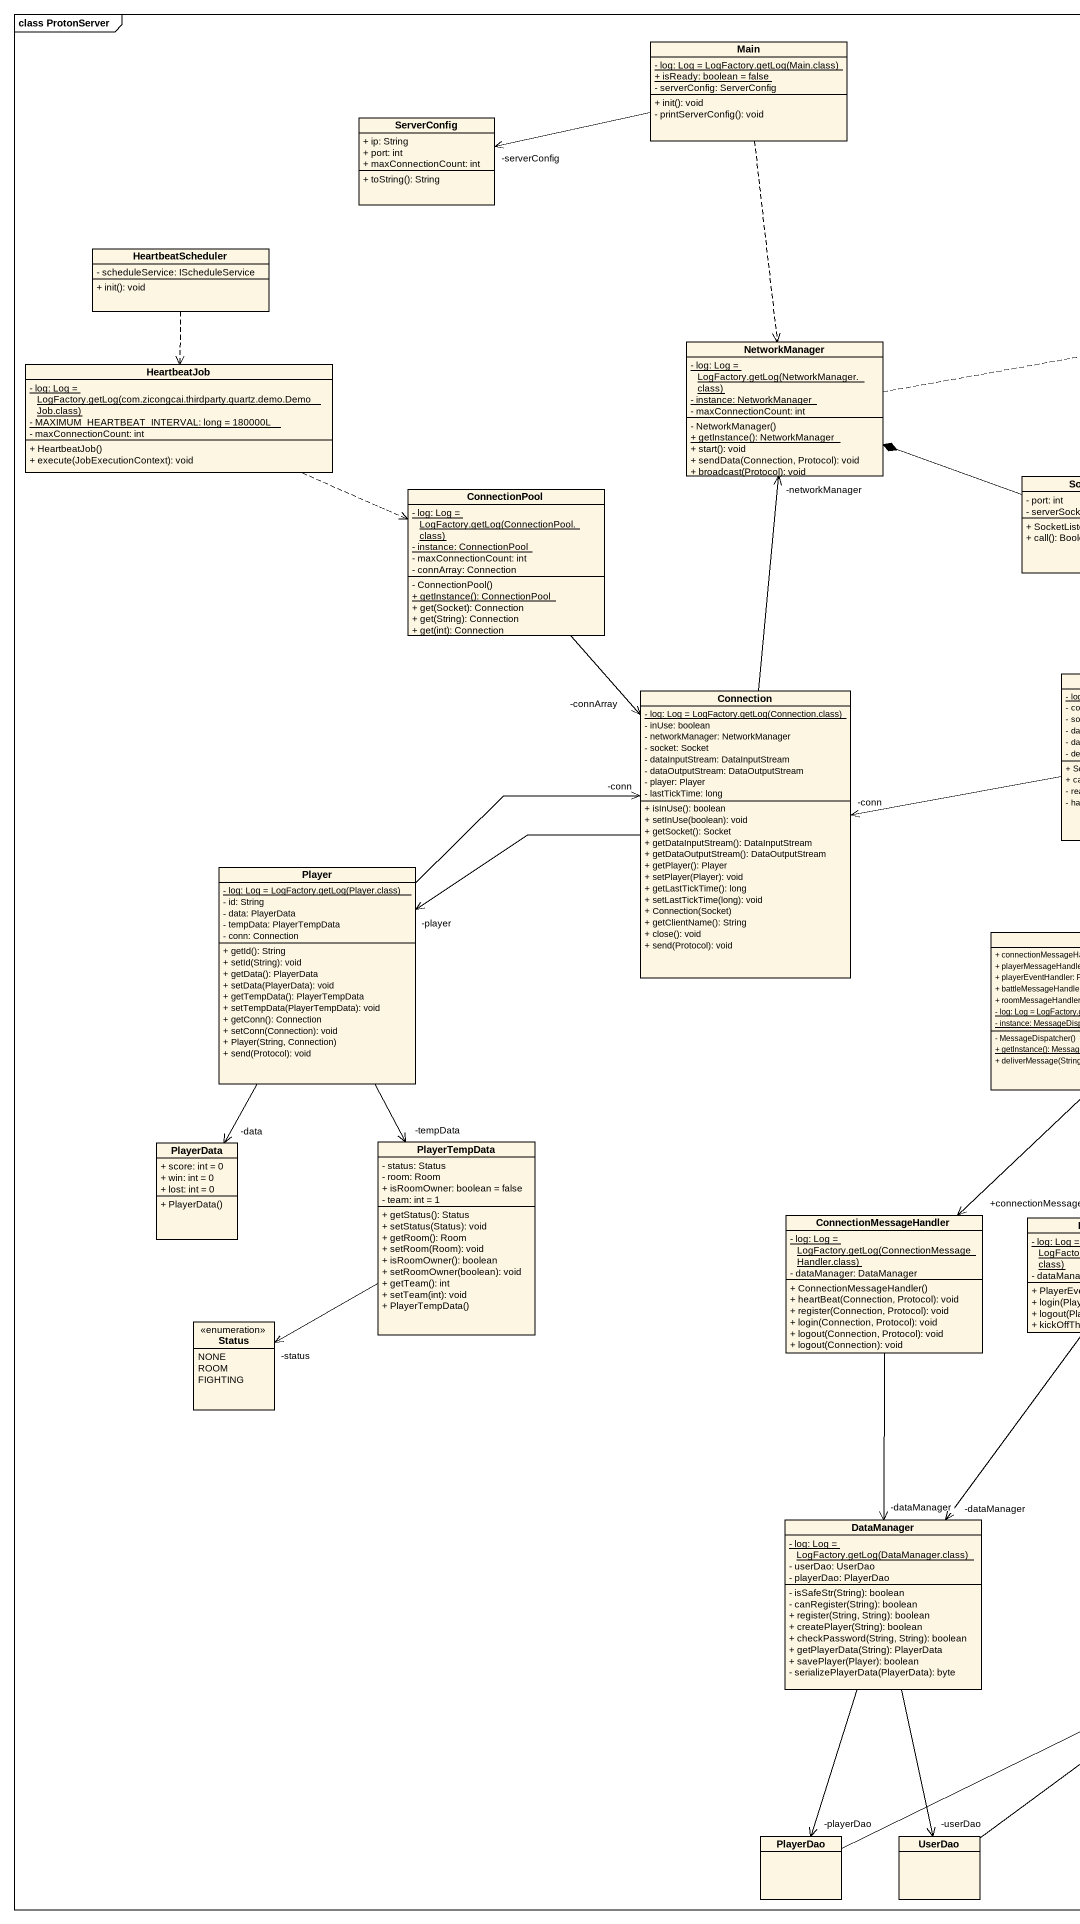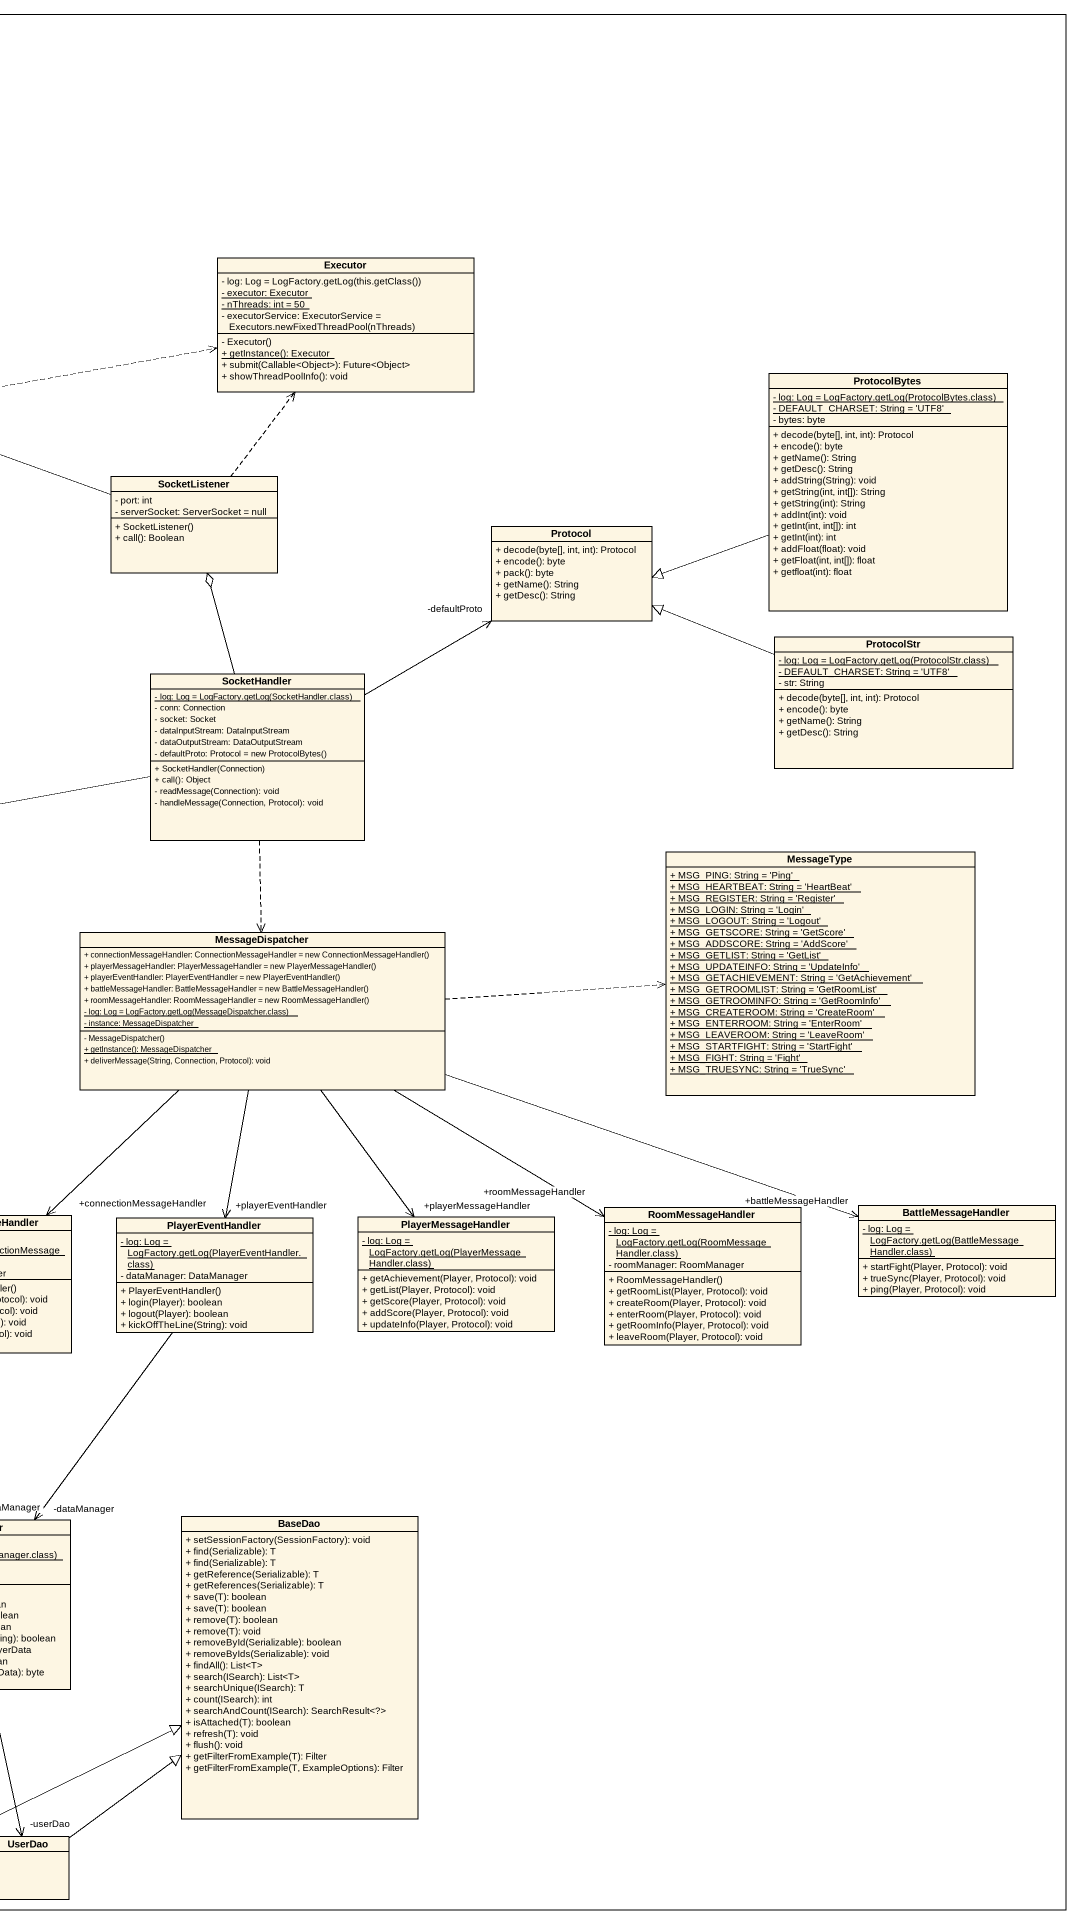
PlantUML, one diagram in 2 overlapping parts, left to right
@startuml
mainframe class ProtonServer
hide circle
hide empty members
skinparam classAttributeIconSize 0
class Main {
  {static} {field} - log: Log = LogFactory.getLog(Main.class)
  {static} + isReady: boolean = false
  - serverConfig: ServerConfig
  + init(): void
  - printServerConfig(): void
}
class ServerConfig {
  + ip: String
  + port: int
  + maxConnectionCount: int
  + toString(): String
}
class HeartbeatScheduler {
  - scheduleService: IScheduleService
  + init(): void
}
class Executor {
  {field} - log: Log = LogFactory.getLog(this.getClass())
  {static} - executor: Executor
  {static} - nThreads: int = 50
  {field} - executorService: ExecutorService = Executors.newFixedThreadPool(nThreads)
  - Executor()
  {static} + getInstance(): Executor
  + submit(Callable<Object>): Future<Object>
  + showThreadPoolInfo(): void
}
class NetworkManager {
  {static} {field} - log: Log = LogFactory.getLog(NetworkManager.class)
  {static} - instance: NetworkManager
  - maxConnectionCount: int
  - NetworkManager()
  {static} + getInstance(): NetworkManager
  + start(): void
  + sendData(Connection, Protocol): void
  + broadcast(Protocol): void
}
class HeartbeatJob {
  {static} {field} - log: Log = LogFactory.getLog(com.zicongcai.thirdparty.quartz.demo.DemoJob.class)
  {static} - MAXIMUM_HEARTBEAT_INTERVAL: long = 180000L
  - maxConnectionCount: int
  + HeartbeatJob()
  + execute(JobExecutionContext): void
}
class ProtocolBytes {
  {static} {field} - log: Log = LogFactory.getLog(ProtocolBytes.class)
  {static} - DEFAULT_CHARSET: String = 'UTF8'
  - bytes: byte
  + decode(byte[], int, int): Protocol
  + encode(): byte
  + getName(): String
  + getDesc(): String
  + addString(String): void
  + getString(int, int[]): String
  + getString(int): String
  + addInt(int): void
  + getInt(int, int[]): int
  + getInt(int): int
  + addFloat(float): void
  + getFloat(int, int[]): float
  + getfloat(int): float
}
class ConnectionPool {
  {static} {field} - log: Log = LogFactory.getLog(ConnectionPool.class)
  {static} - instance: ConnectionPool
  - maxConnectionCount: int
  - connArray: Connection
  - ConnectionPool()
  {static} + getInstance(): ConnectionPool
  + get(Socket): Connection
  + get(String): Connection
  + get(int): Connection
}
class SocketListener {
  - port: int
  - serverSocket: ServerSocket = null
  + SocketListener()
  + call(): Boolean
}
class "Protocol" as Protocol_ {
  + decode(byte[], int, int): Protocol
  + encode(): byte
  + pack(): byte
  + getName(): String
  + getDesc(): String
}
class SocketHandler {
  {static} {field} - log: Log = LogFactory.getLog(SocketHandler.class)
  - conn: Connection
  - socket: Socket
  - dataInputStream: DataInputStream
  - dataOutputStream: DataOutputStream
  {field} - defaultProto: Protocol = new ProtocolBytes()
  + SocketHandler(Connection)
  + call(): Object
  - readMessage(Connection): void
  - handleMessage(Connection, Protocol): void
}
class ProtocolStr {
  {static} {field} - log: Log = LogFactory.getLog(ProtocolStr.class)
  {static} - DEFAULT_CHARSET: String = 'UTF8'
  - str: String
  + decode(byte[], int, int): Protocol
  + encode(): byte
  + getName(): String
  + getDesc(): String
}
class Connection {
  {static} {field} - log: Log = LogFactory.getLog(Connection.class)
  - inUse: boolean
  - networkManager: NetworkManager
  - socket: Socket
  - dataInputStream: DataInputStream
  - dataOutputStream: DataOutputStream
  - player: Player
  - lastTickTime: long
  + isInUse(): boolean
  + setInUse(boolean): void
  + getSocket(): Socket
  + getDataInputStream(): DataInputStream
  + getDataOutputStream(): DataOutputStream
  + getPlayer(): Player
  + setPlayer(Player): void
  + getLastTickTime(): long
  + setLastTickTime(long): void
  + Connection(Socket)
  + getClientName(): String
  + close(): void
  + send(Protocol): void
}
class Player {
  {static} {field} - log: Log = LogFactory.getLog(Player.class)
  - id: String
  - data: PlayerData
  - tempData: PlayerTempData
  - conn: Connection
  + getId(): String
  + setId(String): void
  + getData(): PlayerData
  + setData(PlayerData): void
  + getTempData(): PlayerTempData
  + setTempData(PlayerTempData): void
  + getConn(): Connection
  + setConn(Connection): void
  + Player(String, Connection)
  + send(Protocol): void
}
class MessageType {
  {static} + MSG_PING: String = 'Ping'
  {static} + MSG_HEARTBEAT: String = 'HeartBeat'
  {static} + MSG_REGISTER: String = 'Register'
  {static} + MSG_LOGIN: String = 'Login'
  {static} + MSG_LOGOUT: String = 'Logout'
  {static} + MSG_GETSCORE: String = 'GetScore'
  {static} + MSG_ADDSCORE: String = 'AddScore'
  {static} + MSG_GETLIST: String = 'GetList'
  {static} + MSG_UPDATEINFO: String = 'UpdateInfo'
  {static} + MSG_GETACHIEVEMENT: String = 'GetAchievement'
  {static} + MSG_GETROOMLIST: String = 'GetRoomList'
  {static} + MSG_GETROOMINFO: String = 'GetRoomInfo'
  {static} + MSG_CREATEROOM: String = 'CreateRoom'
  {static} + MSG_ENTERROOM: String = 'EnterRoom'
  {static} + MSG_LEAVEROOM: String = 'LeaveRoom'
  {static} + MSG_STARTFIGHT: String = 'StartFight'
  {static} + MSG_FIGHT: String = 'Fight'
  {static} + MSG_TRUESYNC: String = 'TrueSync'
}
class MessageDispatcher {
  {field} + connectionMessageHandler: ConnectionMessageHandler = new ConnectionMessageHandler()
  {field} + playerMessageHandler: PlayerMessageHandler = new PlayerMessageHandler()
  {field} + playerEventHandler: PlayerEventHandler = new PlayerEventHandler()
  {field} + battleMessageHandler: BattleMessageHandler = new BattleMessageHandler()
  {field} + roomMessageHandler: RoomMessageHandler = new RoomMessageHandler()
  {static} {field} - log: Log = LogFactory.getLog(MessageDispatcher.class)
  {static} - instance: MessageDispatcher
  - MessageDispatcher()
  {static} + getInstance(): MessageDispatcher
  + deliverMessage(String, Connection, Protocol): void
}
class PlayerData {
  + score: int = 0
  + win: int = 0
  + lost: int = 0
  + PlayerData()
}
class PlayerTempData {
  - status: Status
  - room: Room
  + isRoomOwner: boolean = false
  - team: int = 1
  + getStatus(): Status
  + setStatus(Status): void
  + getRoom(): Room
  + setRoom(Room): void
  + isRoomOwner(): boolean
  + setRoomOwner(boolean): void
  + getTeam(): int
  + setTeam(int): void
  + PlayerTempData()
}
class ConnectionMessageHandler {
  {static} {field} - log: Log = LogFactory.getLog(ConnectionMessageHandler.class)
  - dataManager: DataManager
  + ConnectionMessageHandler()
  + heartBeat(Connection, Protocol): void
  + register(Connection, Protocol): void
  + login(Connection, Protocol): void
  + logout(Connection, Protocol): void
  + logout(Connection): void
}
class PlayerEventHandler {
  {static} {field} - log: Log = LogFactory.getLog(PlayerEventHandler.class)
  - dataManager: DataManager
  + PlayerEventHandler()
  + login(Player): boolean
  + logout(Player): boolean
  + kickOffTheLine(String): void
}
class PlayerMessageHandler {
  {static} {field} - log: Log = LogFactory.getLog(PlayerMessageHandler.class)
  + getAchievement(Player, Protocol): void
  + getList(Player, Protocol): void
  + getScore(Player, Protocol): void
  + addScore(Player, Protocol): void
  + updateInfo(Player, Protocol): void
}
class RoomMessageHandler {
  {static} {field} - log: Log = LogFactory.getLog(RoomMessageHandler.class)
  - roomManager: RoomManager
  + RoomMessageHandler()
  + getRoomList(Player, Protocol): void
  + createRoom(Player, Protocol): void
  + enterRoom(Player, Protocol): void
  + getRoomInfo(Player, Protocol): void
  + leaveRoom(Player, Protocol): void
}
class BattleMessageHandler {
  {static} {field} - log: Log = LogFactory.getLog(BattleMessageHandler.class)
  + startFight(Player, Protocol): void
  + trueSync(Player, Protocol): void
  + ping(Player, Protocol): void
}
enum Status {
  NONE
  ROOM
  FIGHTING
}
class DataManager {
  {static} {field} - log: Log = LogFactory.getLog(DataManager.class)
  - userDao: UserDao
  - playerDao: PlayerDao
  - isSafeStr(String): boolean
  - canRegister(String): boolean
  + register(String, String): boolean
  + createPlayer(String): boolean
  + checkPassword(String, String): boolean
  + getPlayerData(String): PlayerData
  + savePlayer(Player): boolean
  - serializePlayerData(PlayerData): byte
}
class BaseDao {
  + setSessionFactory(SessionFactory): void
  + find(Serializable): T
  + find(Serializable): T
  + getReference(Serializable): T
  + getReferences(Serializable): T
  + save(T): boolean
  + save(T): boolean
  + remove(T): boolean
  + remove(T): void
  + removeById(Serializable): boolean
  + removeByIds(Serializable): void
  + findAll(): List<T>
  + search(ISearch): List<T>
  + searchUnique(ISearch): T
  + count(ISearch): int
  + searchAndCount(ISearch): SearchResult<?>
  + isAttached(T): boolean
  + refresh(T): void
  + flush(): void
  + getFilterFromExample(T): Filter
  + getFilterFromExample(T, ExampleOptions): Filter
}
class PlayerDao
class UserDao
Main -left-> "-serverConfig" ServerConfig
Main ..> NetworkManager
HeartbeatScheduler ..> HeartbeatJob
NetworkManager .right.> Executor
HeartbeatJob .right.> ConnectionPool
ProtocolBytes -left-|> Protocol_
ConnectionPool --> "-connArray" Connection
SocketListener .up.> Executor
SocketListener -left-* NetworkManager
SocketHandler -up-o SocketListener
SocketHandler -right-> "-defaultProto" Protocol_
SocketHandler -left-> "-conn" Connection
SocketHandler ..> MessageDispatcher
ProtocolStr -left-|> Protocol_
Connection -up-> "-networkManager" NetworkManager
Connection -left-> "-player" Player
Player -right-> "-conn" Connection
Player --> "-data" PlayerData
Player --> "-tempData" PlayerTempData
MessageDispatcher .right.> MessageType
MessageDispatcher --> "+connectionMessageHandler" ConnectionMessageHandler
MessageDispatcher --> "+playerEventHandler" PlayerEventHandler
MessageDispatcher --> "+playerMessageHandler" PlayerMessageHandler
MessageDispatcher --> "+roomMessageHandler" RoomMessageHandler
MessageDispatcher -right-> "+battleMessageHandler" BattleMessageHandler
PlayerTempData -left-> "-status" Status
ConnectionMessageHandler --> "-dataManager" DataManager
PlayerEventHandler --> "-dataManager" DataManager
DataManager --> "-playerDao" PlayerDao
DataManager --> "-userDao" UserDao
PlayerDao -right-|> BaseDao
UserDao -up-|> BaseDao
@enduml
